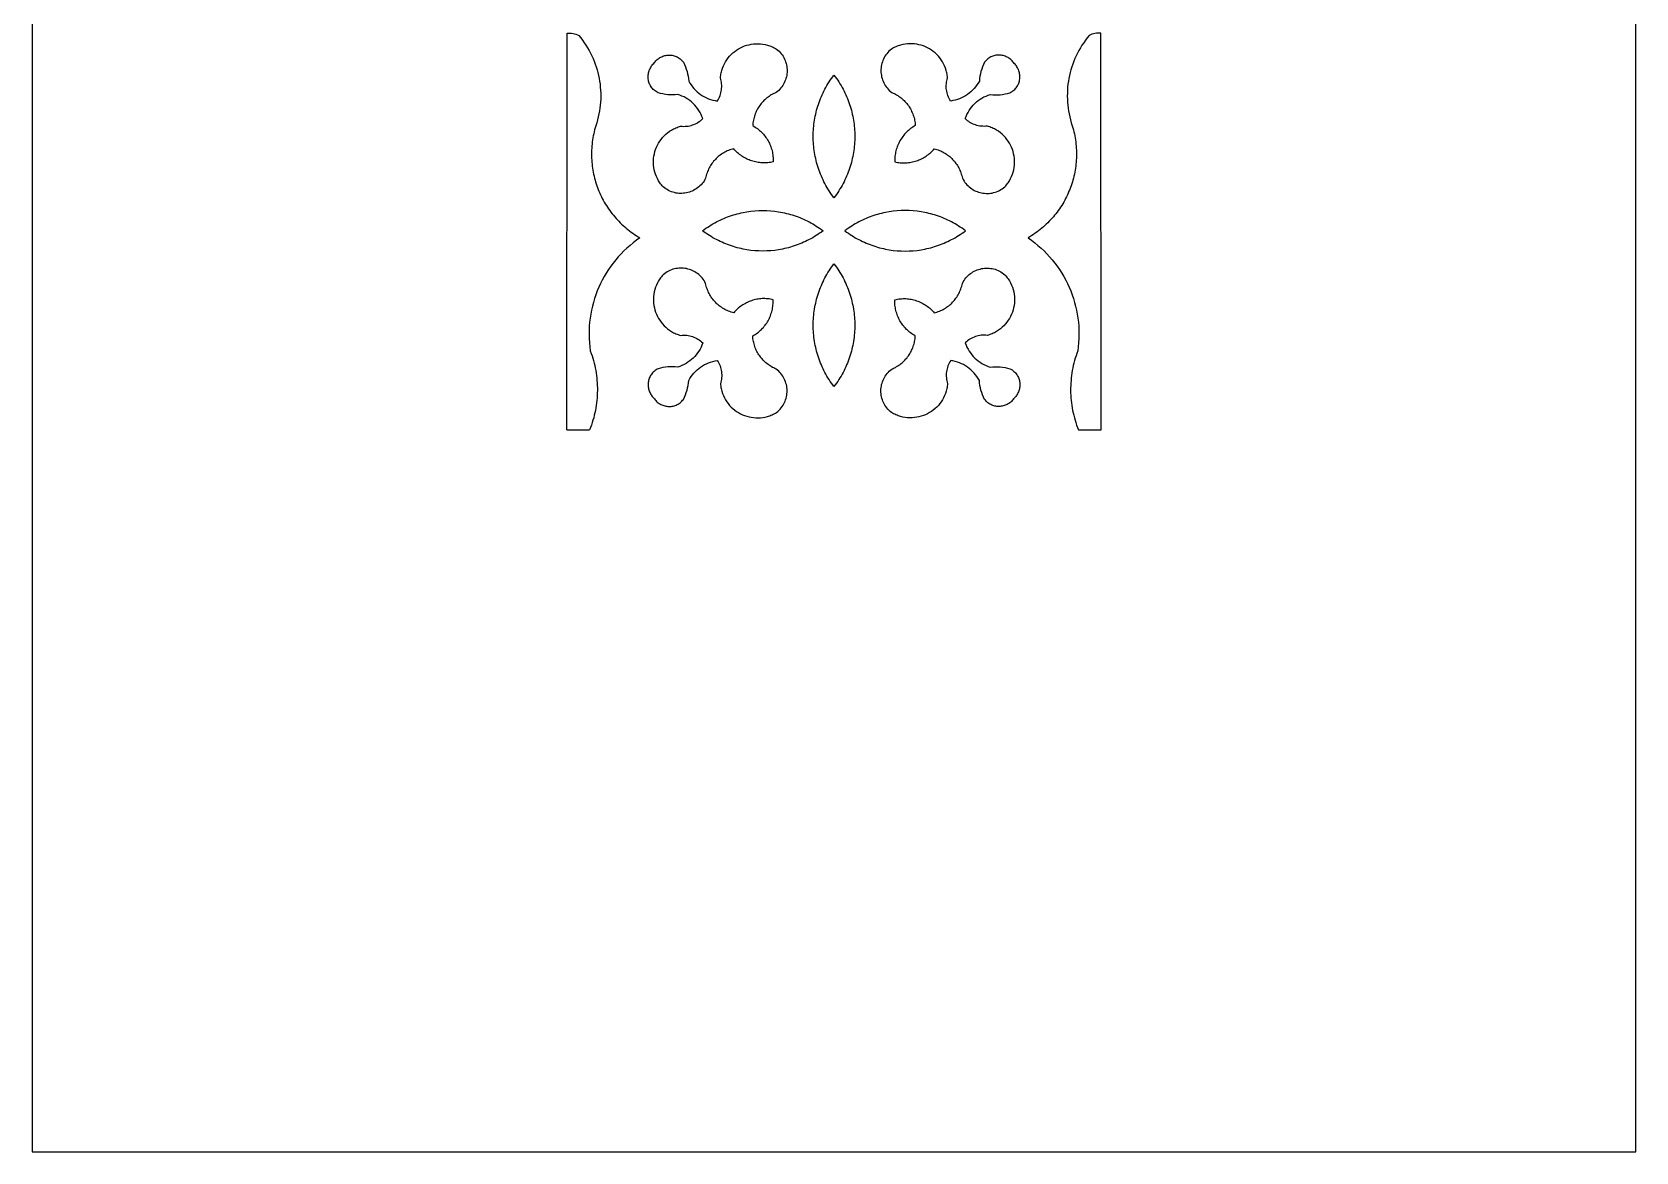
# Model space of a CAD drawing. Extents: x -149 to 151, y -466 to 434.
# Drawn here: x -149.5 to 150.5, y -465.6 to -256.1 of the extents above; entities that cross this region are included whole.
import ezdxf

# ---------------------------------------------------------------- set-up
doc = ezdxf.new("R2010")
doc.units = 0
doc.header["$MEASUREMENT"] = 0
doc.layers.add('LAYER_1', color=18, linetype='CONTINUOUS')

msp = doc.modelspace()

# ---------------------------------------------------------------- linework, layer by layer
at = {"layer": 'LAYER_1'}
for points in [[(-149.47, -465.6), (150.53, -465.6), (150.53, 434.4), (-149.47, 434.4)], [(-10.84, -280.35), (-11.1, -280.4), (-11.36, -280.45), (-11.61, -280.48), (-11.87, -280.51), (-12.13, -280.53), (-12.39, -280.54), (-12.64, -280.54), (-12.9, -280.53), (-13.15, -280.52), (-13.41, -280.49), (-13.66, -280.46), (-13.91, -280.42), (-14.16, -280.36), (-14.4, -280.3), (-14.65, -280.24), (-14.89, -280.16), (-15.13, -280.08), (-15.36, -279.98), (-15.6, -279.88), (-15.82, -279.78), (-16.05, -279.66), (-16.27, -279.54), (-16.49, -279.41), (-16.7, -279.27), (-16.91, -279.12), (-17.12, -278.96), (-17.32, -278.8), (-17.51, -278.63), (-17.7, -278.46), (-17.89, -278.27), (-18.06, -278.08), (-18.23, -277.88), (-18.48, -277.95), (-18.73, -278.03), (-18.97, -278.11), (-19.2, -278.2), (-19.44, -278.3), (-19.66, -278.41), (-19.89, -278.52), (-20.1, -278.65), (-20.32, -278.78), (-20.52, -278.91), (-20.73, -279.06), (-20.92, -279.21), (-21.12, -279.36), (-21.3, -279.53), (-21.48, -279.7), (-21.65, -279.87), (-21.82, -280.06), (-21.98, -280.24), (-22.14, -280.44), (-22.29, -280.64), (-22.43, -280.84), (-22.56, -281.05), (-22.69, -281.26), (-22.81, -281.48), (-22.92, -281.71), (-23.02, -281.94), (-23.12, -282.17), (-23.21, -282.4), (-23.29, -282.64), (-23.36, -282.89), (-23.42, -283.14), (-23.48, -283.39), (-23.62, -283.66), (-23.78, -283.93), (-23.96, -284.18), (-24.14, -284.41), (-24.34, -284.64), (-24.54, -284.85), (-24.76, -285.04), (-24.99, -285.22), (-25.22, -285.39), (-25.47, -285.54), (-25.72, -285.68), (-25.98, -285.8), (-26.24, -285.91), (-26.51, -286.01), (-26.78, -286.09), (-27.06, -286.15), (-27.34, -286.2), (-27.62, -286.23), (-27.9, -286.25), (-28.19, -286.25), (-28.48, -286.24), (-28.76, -286.21), (-29.04, -286.17), (-29.33, -286.1), (-29.61, -286.02), (-29.88, -285.93), (-30.16, -285.82), (-30.42, -285.69), (-30.69, -285.54), (-30.94, -285.38), (-31.19, -285.2), (-31.43, -285), (-31.59, -284.82), (-31.74, -284.64), (-31.89, -284.45), (-32.02, -284.26), (-32.15, -284.07), (-32.27, -283.87), (-32.49, -283.47), (-32.68, -283.07), (-32.85, -282.65), (-32.98, -282.24), (-33.08, -281.81), (-33.16, -281.38), (-33.21, -280.96), (-33.24, -280.53), (-33.23, -280.1), (-33.2, -279.67), (-33.15, -279.25), (-33.07, -278.83), (-32.96, -278.42), (-32.83, -278.01), (-32.67, -277.61), (-32.5, -277.23), (-32.29, -276.85), (-32.07, -276.48), (-31.82, -276.13), (-31.55, -275.8), (-31.25, -275.48), (-30.94, -275.18), (-30.6, -274.89), (-30.24, -274.63), (-29.87, -274.39), (-29.67, -274.28), (-29.47, -274.17), (-29.26, -274.07), (-29.05, -273.97), (-28.83, -273.89), (-28.61, -273.8), (-28.39, -273.73), (-28.16, -273.66), (-27.87, -273.69), (-27.59, -273.7), (-27.3, -273.69), (-27.02, -273.67), (-26.74, -273.64), (-26.46, -273.59), (-26.19, -273.52), (-25.92, -273.44), (-25.66, -273.34), (-25.4, -273.23), (-25.15, -273.1), (-24.91, -272.96), (-24.67, -272.81), (-24.44, -272.64), (-24.22, -272.46), (-24.01, -272.26), (-24.16, -271.86), (-24.34, -271.47), (-24.53, -271.09), (-24.75, -270.73), (-24.98, -270.38), (-25.24, -270.04), (-25.52, -269.73), (-25.81, -269.42), (-26.12, -269.14), (-26.44, -268.88), (-26.79, -268.63), (-27.14, -268.41), (-27.51, -268.2), (-27.9, -268.02), (-28.29, -267.86), (-28.7, -267.72), (-29.16, -267.77), (-29.62, -267.79), (-30.08, -267.79), (-30.54, -267.77), (-31, -267.72), (-31.46, -267.64), (-31.91, -267.55), (-32.36, -267.42), (-32.56, -267.31), (-32.76, -267.19), (-32.94, -267.07), (-33.11, -266.93), (-33.27, -266.78), (-33.41, -266.63), (-33.55, -266.47), (-33.67, -266.31), (-33.78, -266.14), (-33.87, -265.96), (-33.96, -265.78), (-34.03, -265.6), (-34.1, -265.41), (-34.15, -265.22), (-34.18, -265.03), (-34.21, -264.83), (-34.23, -264.64), (-34.23, -264.44), (-34.23, -264.24), (-34.21, -264.05), (-34.18, -263.85), (-34.14, -263.66), (-34.1, -263.47), (-34.04, -263.28), (-33.96, -263.09), (-33.88, -262.91), (-33.79, -262.73), (-33.69, -262.56), (-33.58, -262.39), (-33.46, -262.23), (-33.33, -262.08), (-33.19, -261.93), (-33.07, -261.77), (-32.94, -261.61), (-32.81, -261.46), (-32.67, -261.32), (-32.52, -261.18), (-32.36, -261.06), (-32.2, -260.95), (-32.03, -260.84), (-31.85, -260.75), (-31.68, -260.66), (-31.49, -260.59), (-31.31, -260.52), (-31.12, -260.47), (-30.93, -260.43), (-30.73, -260.39), (-30.54, -260.37), (-30.34, -260.36), (-30.14, -260.36), (-29.95, -260.38), (-29.75, -260.4), (-29.56, -260.44), (-29.36, -260.49), (-29.17, -260.55), (-28.98, -260.62), (-28.8, -260.71), (-28.62, -260.81), (-28.44, -260.92), (-28.27, -261.05), (-28.1, -261.19), (-27.94, -261.35), (-27.79, -261.52), (-27.64, -261.7), (-27.43, -262.11), (-27.25, -262.54), (-27.09, -262.97), (-26.96, -263.41), (-26.84, -263.86), (-26.76, -264.31), (-26.69, -264.77), (-26.65, -265.23), (-26.44, -265.6), (-26.2, -265.96), (-25.95, -266.3), (-25.68, -266.63), (-25.39, -266.94), (-25.08, -267.22), (-24.76, -267.49), (-24.42, -267.74), (-24.07, -267.97), (-23.71, -268.18), (-23.33, -268.37), (-22.94, -268.54), (-22.54, -268.68), (-22.13, -268.8), (-21.72, -268.89), (-21.29, -268.96), (-21.14, -268.72), (-21.01, -268.47), (-20.89, -268.21), (-20.78, -267.95), (-20.69, -267.69), (-20.61, -267.42), (-20.55, -267.14), (-20.51, -266.86), (-20.48, -266.59), (-20.46, -266.3), (-20.47, -266.02), (-20.48, -265.74), (-20.52, -265.46), (-20.57, -265.18), (-20.63, -264.91), (-20.71, -264.63), (-20.69, -264.39), (-20.66, -264.15), (-20.62, -263.92), (-20.58, -263.69), (-20.52, -263.47), (-20.47, -263.24), (-20.33, -262.81), (-20.16, -262.39), (-19.97, -261.99), (-19.76, -261.61), (-19.52, -261.24), (-19.26, -260.89), (-18.99, -260.56), (-18.69, -260.25), (-18.37, -259.96), (-18.04, -259.69), (-17.7, -259.44), (-17.34, -259.21), (-16.96, -259.01), (-16.58, -258.82), (-16.18, -258.66), (-15.78, -258.53), (-15.36, -258.42), (-14.94, -258.33), (-14.52, -258.27), (-14.09, -258.24), (-13.65, -258.24), (-13.22, -258.26), (-12.78, -258.31), (-12.35, -258.39), (-11.91, -258.5), (-11.69, -258.56), (-11.48, -258.64), (-11.26, -258.72), (-11.05, -258.81), (-10.84, -258.91), (-10.63, -259.01), (-10.42, -259.12), (-10.21, -259.25), (-9.97, -259.45), (-9.74, -259.66), (-9.53, -259.88), (-9.34, -260.11), (-9.16, -260.34), (-9, -260.59), (-8.85, -260.84), (-8.72, -261.1), (-8.61, -261.37), (-8.51, -261.64), (-8.43, -261.91), (-8.36, -262.19), (-8.31, -262.47), (-8.27, -262.75), (-8.25, -263.04), (-8.24, -263.32), (-8.25, -263.61), (-8.28, -263.89), (-8.32, -264.17), (-8.38, -264.45), (-8.45, -264.73), (-8.54, -265), (-8.64, -265.27), (-8.76, -265.53), (-8.89, -265.79), (-9.05, -266.04), (-9.21, -266.28), (-9.39, -266.52), (-9.59, -266.74), (-9.8, -266.96), (-10.03, -267.17), (-10.27, -267.36), (-10.51, -267.47), (-10.74, -267.57), (-10.97, -267.69), (-11.19, -267.82), (-11.4, -267.95), (-11.61, -268.09), (-11.81, -268.23), (-12.01, -268.39), (-12.21, -268.54), (-12.39, -268.71), (-12.57, -268.88), (-12.74, -269.06), (-12.91, -269.24), (-13.07, -269.43), (-13.23, -269.62), (-13.37, -269.82), (-13.51, -270.03), (-13.64, -270.24), (-13.77, -270.45), (-13.89, -270.67), (-14, -270.89), (-14.1, -271.12), (-14.2, -271.35), (-14.28, -271.58), (-14.36, -271.82), (-14.43, -272.06), (-14.49, -272.3), (-14.55, -272.55), (-14.59, -272.8), (-14.63, -273.05), (-14.65, -273.31), (-14.67, -273.56), (-14.45, -273.69), (-14.22, -273.83), (-14.01, -273.98), (-13.8, -274.13), (-13.6, -274.29), (-13.4, -274.45), (-13.21, -274.62), (-13.02, -274.8), (-12.85, -274.98), (-12.68, -275.17), (-12.51, -275.37), (-12.35, -275.57), (-12.2, -275.77), (-12.06, -275.98), (-11.93, -276.19), (-11.8, -276.41), (-11.68, -276.63), (-11.56, -276.86), (-11.46, -277.09), (-11.36, -277.32), (-11.27, -277.56), (-11.19, -277.8), (-11.12, -278.05), (-11.05, -278.29), (-11, -278.54), (-10.95, -278.79), (-10.91, -279.05), (-10.88, -279.3), (-10.86, -279.56), (-10.84, -279.82), (-10.84, -280.08)], [(11.91, -280.35), (12.17, -280.4), (12.42, -280.45), (12.68, -280.48), (12.94, -280.51), (13.2, -280.53), (13.45, -280.54), (13.71, -280.54), (13.96, -280.53), (14.22, -280.52), (14.47, -280.49), (14.72, -280.46), (14.97, -280.42), (15.22, -280.36), (15.47, -280.3), (15.71, -280.24), (15.95, -280.16), (16.19, -280.08), (16.43, -279.98), (16.66, -279.88), (16.89, -279.78), (17.12, -279.66), (17.34, -279.54), (17.56, -279.41), (17.77, -279.27), (17.98, -279.12), (18.18, -278.96), (18.38, -278.8), (18.58, -278.63), (18.77, -278.46), (18.95, -278.27), (19.13, -278.08), (19.3, -277.88), (19.55, -277.95), (19.79, -278.03), (20.03, -278.11), (20.27, -278.2), (20.5, -278.3), (20.73, -278.41), (20.95, -278.52), (21.17, -278.65), (21.38, -278.78), (21.59, -278.91), (21.79, -279.06), (21.99, -279.21), (22.18, -279.36), (22.37, -279.53), (22.55, -279.7), (22.72, -279.87), (22.89, -280.06), (23.05, -280.24), (23.2, -280.44), (23.35, -280.64), (23.49, -280.84), (23.63, -281.05), (23.75, -281.26), (23.87, -281.48), (23.99, -281.71), (24.09, -281.94), (24.19, -282.17), (24.27, -282.4), (24.35, -282.64), (24.43, -282.89), (24.49, -283.14), (24.54, -283.39), (24.69, -283.66), (24.85, -283.93), (25.02, -284.18), (25.21, -284.41), (25.4, -284.64), (25.61, -284.85), (25.83, -285.04), (26.05, -285.22), (26.29, -285.39), (26.53, -285.54), (26.78, -285.68), (27.04, -285.8), (27.31, -285.91), (27.57, -286.01), (27.85, -286.09), (28.12, -286.15), (28.4, -286.2), (28.69, -286.23), (28.97, -286.25), (29.26, -286.25), (29.54, -286.24), (29.83, -286.21), (30.11, -286.17), (30.39, -286.1), (30.67, -286.02), (30.95, -285.93), (31.22, -285.82), (31.49, -285.69), (31.75, -285.54), (32.01, -285.38), (32.26, -285.2), (32.5, -285), (32.66, -284.82), (32.81, -284.64), (32.95, -284.45), (33.09, -284.26), (33.22, -284.07), (33.34, -283.87), (33.56, -283.47), (33.75, -283.07), (33.91, -282.65), (34.05, -282.24), (34.15, -281.81), (34.23, -281.38), (34.28, -280.96), (34.3, -280.53), (34.3, -280.1), (34.27, -279.67), (34.21, -279.25), (34.13, -278.83), (34.03, -278.42), (33.9, -278.01), (33.74, -277.61), (33.56, -277.23), (33.36, -276.85), (33.13, -276.48), (32.88, -276.13), (32.61, -275.8), (32.32, -275.48), (32.01, -275.18), (31.67, -274.89), (31.31, -274.63), (30.93, -274.39), (30.74, -274.28), (30.53, -274.17), (30.33, -274.07), (30.12, -273.97), (29.9, -273.89), (29.68, -273.8), (29.45, -273.73), (29.22, -273.66), (28.94, -273.69), (28.65, -273.7), (28.37, -273.69), (28.09, -273.67), (27.81, -273.64), (27.53, -273.59), (27.26, -273.52), (26.99, -273.44), (26.73, -273.34), (26.47, -273.23), (26.22, -273.1), (25.97, -272.96), (25.74, -272.81), (25.51, -272.64), (25.29, -272.46), (25.08, -272.26), (25.23, -271.86), (25.4, -271.47), (25.6, -271.09), (25.81, -270.73), (26.05, -270.38), (26.31, -270.04), (26.58, -269.73), (26.87, -269.42), (27.18, -269.14), (27.51, -268.88), (27.85, -268.63), (28.21, -268.41), (28.58, -268.2), (28.97, -268.02), (29.36, -267.86), (29.77, -267.72), (30.23, -267.77), (30.69, -267.79), (31.15, -267.79), (31.61, -267.77), (32.07, -267.72), (32.52, -267.64), (32.98, -267.55), (33.42, -267.42), (33.63, -267.31), (33.83, -267.19), (34.01, -267.07), (34.18, -266.93), (34.34, -266.78), (34.48, -266.63), (34.61, -266.47), (34.74, -266.31), (34.84, -266.14), (34.94, -265.96), (35.03, -265.78), (35.1, -265.6), (35.16, -265.41), (35.21, -265.22), (35.25, -265.03), (35.28, -264.83), (35.3, -264.64), (35.3, -264.44), (35.29, -264.24), (35.28, -264.05), (35.25, -263.85), (35.21, -263.66), (35.16, -263.47), (35.1, -263.28), (35.03, -263.09), (34.95, -262.91), (34.86, -262.73), (34.76, -262.56), (34.65, -262.39), (34.53, -262.23), (34.4, -262.08), (34.25, -261.93), (34.14, -261.77), (34.01, -261.61), (33.88, -261.46), (33.73, -261.32), (33.58, -261.18), (33.43, -261.06), (33.26, -260.95), (33.1, -260.84), (32.92, -260.75), (32.74, -260.66), (32.56, -260.59), (32.37, -260.52), (32.19, -260.47), (31.99, -260.43), (31.8, -260.39), (31.6, -260.37), (31.41, -260.36), (31.21, -260.36), (31.01, -260.38), (30.82, -260.4), (30.62, -260.44), (30.43, -260.49), (30.24, -260.55), (30.05, -260.62), (29.87, -260.71), (29.68, -260.81), (29.51, -260.92), (29.33, -261.05), (29.17, -261.19), (29.01, -261.35), (28.85, -261.52), (28.7, -261.7), (28.5, -262.11), (28.32, -262.54), (28.16, -262.97), (28.02, -263.41), (27.91, -263.86), (27.82, -264.31), (27.76, -264.77), (27.72, -265.23), (27.5, -265.6), (27.27, -265.96), (27.02, -266.3), (26.75, -266.63), (26.46, -266.94), (26.15, -267.22), (25.83, -267.49), (25.49, -267.74), (25.14, -267.97), (24.77, -268.18), (24.4, -268.37), (24.01, -268.54), (23.61, -268.68), (23.2, -268.8), (22.78, -268.89), (22.36, -268.96), (22.21, -268.72), (22.07, -268.47), (21.95, -268.21), (21.85, -267.95), (21.75, -267.69), (21.68, -267.42), (21.62, -267.14), (21.57, -266.86), (21.54, -266.59), (21.53, -266.3), (21.53, -266.02), (21.55, -265.74), (21.58, -265.46), (21.63, -265.18), (21.7, -264.91), (21.78, -264.63), (21.76, -264.39), (21.73, -264.15), (21.69, -263.92), (21.64, -263.69), (21.59, -263.47), (21.53, -263.24), (21.39, -262.81), (21.23, -262.39), (21.04, -261.99), (20.82, -261.61), (20.59, -261.24), (20.33, -260.89), (20.05, -260.56), (19.76, -260.25), (19.44, -259.96), (19.11, -259.69), (18.76, -259.44), (18.4, -259.21), (18.03, -259.01), (17.65, -258.82), (17.25, -258.66), (16.84, -258.53), (16.43, -258.42), (16.01, -258.33), (15.59, -258.27), (15.15, -258.24), (14.72, -258.24), (14.29, -258.26), (13.85, -258.31), (13.41, -258.39), (12.98, -258.5), (12.76, -258.56), (12.54, -258.64), (12.33, -258.72), (12.12, -258.81), (11.9, -258.91), (11.69, -259.01), (11.48, -259.12), (11.27, -259.25), (11.03, -259.45), (10.81, -259.66), (10.6, -259.88), (10.41, -260.11), (10.23, -260.34), (10.07, -260.59), (9.92, -260.84), (9.79, -261.1), (9.68, -261.37), (9.58, -261.64), (9.49, -261.91), (9.43, -262.19), (9.37, -262.47), (9.34, -262.75), (9.31, -263.04), (9.31, -263.32), (9.32, -263.61), (9.35, -263.89), (9.39, -264.17), (9.44, -264.45), (9.52, -264.73), (9.6, -265), (9.71, -265.27), (9.83, -265.53), (9.96, -265.79), (10.11, -266.04), (10.28, -266.28), (10.46, -266.52), (10.66, -266.74), (10.87, -266.96), (11.1, -267.17), (11.34, -267.36), (11.58, -267.47), (11.81, -267.57), (12.03, -267.69), (12.25, -267.82), (12.47, -267.95), (12.68, -268.09), (12.88, -268.23), (13.08, -268.39), (13.27, -268.54), (13.46, -268.71), (13.64, -268.88), (13.81, -269.06), (13.98, -269.24), (14.14, -269.43), (14.29, -269.62), (14.44, -269.82), (14.58, -270.03), (14.71, -270.24), (14.84, -270.45), (14.95, -270.67), (15.06, -270.89), (15.17, -271.12), (15.26, -271.35), (15.35, -271.58), (15.43, -271.82), (15.5, -272.06), (15.56, -272.3), (15.61, -272.55), (15.66, -272.8), (15.69, -273.05), (15.72, -273.31), (15.74, -273.56), (15.51, -273.69), (15.29, -273.83), (15.08, -273.98), (14.87, -274.13), (14.66, -274.29), (14.47, -274.45), (14.27, -274.62), (14.09, -274.8), (13.91, -274.98), (13.74, -275.17), (13.58, -275.37), (13.42, -275.57), (13.27, -275.77), (13.13, -275.98), (12.99, -276.19), (12.86, -276.41), (12.74, -276.63), (12.63, -276.86), (12.53, -277.09), (12.43, -277.32), (12.34, -277.56), (12.26, -277.8), (12.18, -278.05), (12.12, -278.29), (12.06, -278.54), (12.01, -278.79), (11.97, -279.05), (11.94, -279.3), (11.92, -279.56), (11.91, -279.82), (11.91, -280.08)], [(0.53, -287.06), (0.29, -286.74), (0.06, -286.42), (-0.16, -286.09), (-0.38, -285.76), (-0.59, -285.42), (-0.79, -285.09), (-0.98, -284.75), (-1.17, -284.4), (-1.34, -284.06), (-1.51, -283.71), (-1.68, -283.36), (-1.83, -283), (-1.98, -282.64), (-2.12, -282.29), (-2.25, -281.93), (-2.38, -281.56), (-2.5, -281.2), (-2.61, -280.83), (-2.71, -280.46), (-2.8, -280.09), (-2.89, -279.72), (-2.97, -279.35), (-3.04, -278.97), (-3.11, -278.6), (-3.16, -278.22), (-3.21, -277.85), (-3.26, -277.47), (-3.29, -277.09), (-3.32, -276.71), (-3.34, -276.33), (-3.35, -275.95), (-3.35, -275.57), (-3.35, -275.19), (-3.34, -274.81), (-3.32, -274.43), (-3.29, -274.06), (-3.26, -273.68), (-3.21, -273.3), (-3.16, -272.92), (-3.11, -272.55), (-3.04, -272.17), (-2.97, -271.8), (-2.89, -271.43), (-2.8, -271.05), (-2.71, -270.68), (-2.61, -270.32), (-2.5, -269.95), (-2.38, -269.58), (-2.25, -269.22), (-2.12, -268.86), (-1.98, -268.5), (-1.83, -268.14), (-1.68, -267.79), (-1.51, -267.44), (-1.34, -267.09), (-1.17, -266.74), (-0.98, -266.4), (-0.79, -266.06), (-0.59, -265.72), (-0.38, -265.39), (-0.16, -265.06), (0.06, -264.73), (0.29, -264.41), (0.53, -264.09), (0.77, -264.41), (1, -264.73), (1.23, -265.06), (1.44, -265.39), (1.65, -265.72), (1.85, -266.06), (2.05, -266.4), (2.23, -266.74), (2.41, -267.09), (2.58, -267.44), (2.74, -267.79), (2.9, -268.14), (3.05, -268.5), (3.19, -268.86), (3.32, -269.22), (3.45, -269.58), (3.56, -269.95), (3.67, -270.32), (3.78, -270.68), (3.87, -271.05), (3.96, -271.43), (4.04, -271.8), (4.11, -272.17), (4.17, -272.55), (4.23, -272.92), (4.28, -273.3), (4.32, -273.68), (4.36, -274.06), (4.38, -274.43), (4.4, -274.81), (4.41, -275.19), (4.42, -275.57), (4.41, -275.95), (4.4, -276.33), (4.38, -276.71), (4.36, -277.09), (4.32, -277.47), (4.28, -277.85), (4.23, -278.22), (4.17, -278.6), (4.11, -278.97), (4.04, -279.35), (3.96, -279.72), (3.87, -280.09), (3.78, -280.46), (3.67, -280.83), (3.56, -281.2), (3.45, -281.56), (3.32, -281.93), (3.19, -282.29), (3.05, -282.64), (2.9, -283), (2.74, -283.36), (2.58, -283.71), (2.41, -284.06), (2.23, -284.4), (2.05, -284.75), (1.85, -285.09), (1.65, -285.42), (1.44, -285.76), (1.23, -286.09), (1, -286.42), (0.77, -286.74)], [(-1.52, -293.24), (-1.83, -293.47), (-2.15, -293.7), (-2.47, -293.92), (-2.8, -294.13), (-3.12, -294.33), (-3.45, -294.53), (-3.79, -294.72), (-4.12, -294.9), (-4.46, -295.07), (-4.81, -295.24), (-5.15, -295.4), (-5.5, -295.55), (-5.85, -295.69), (-6.2, -295.83), (-6.55, -295.96), (-6.91, -296.08), (-7.27, -296.2), (-7.63, -296.31), (-7.99, -296.41), (-8.35, -296.5), (-8.72, -296.58), (-9.08, -296.66), (-9.82, -296.8), (-10.55, -296.9), (-11.29, -296.97), (-12.04, -297.02), (-12.78, -297.03), (-13.52, -297.02), (-14.27, -296.97), (-15.01, -296.9), (-15.75, -296.8), (-16.48, -296.66), (-16.84, -296.58), (-17.21, -296.5), (-17.57, -296.41), (-17.93, -296.31), (-18.29, -296.2), (-18.65, -296.08), (-19.01, -295.96), (-19.36, -295.83), (-19.71, -295.7), (-20.06, -295.55), (-20.41, -295.4), (-20.75, -295.24), (-21.1, -295.07), (-21.44, -294.9), (-21.77, -294.72), (-22.11, -294.53), (-22.44, -294.33), (-22.77, -294.13), (-23.09, -293.92), (-23.41, -293.7), (-23.73, -293.47), (-24.04, -293.24), (-23.73, -293), (-23.41, -292.78), (-23.09, -292.56), (-22.77, -292.35), (-22.44, -292.15), (-22.11, -291.95), (-21.77, -291.76), (-21.44, -291.58), (-21.1, -291.4), (-20.75, -291.24), (-20.41, -291.08), (-20.06, -290.93), (-19.71, -290.78), (-19.36, -290.64), (-19.01, -290.51), (-18.65, -290.39), (-18.29, -290.28), (-17.93, -290.17), (-17.57, -290.07), (-17.21, -289.98), (-16.84, -289.89), (-16.48, -289.81), (-15.75, -289.68), (-15.01, -289.58), (-14.27, -289.5), (-13.52, -289.46), (-12.78, -289.44), (-12.04, -289.46), (-11.29, -289.5), (-10.55, -289.58), (-9.82, -289.68), (-9.08, -289.81), (-8.72, -289.89), (-8.35, -289.98), (-7.99, -290.07), (-7.63, -290.17), (-7.27, -290.28), (-6.91, -290.39), (-6.55, -290.52), (-6.2, -290.64), (-5.85, -290.78), (-5.5, -290.93), (-5.15, -291.08), (-4.81, -291.24), (-4.46, -291.4), (-4.12, -291.58), (-3.79, -291.76), (-3.45, -291.95), (-3.12, -292.15), (-2.8, -292.35), (-2.47, -292.56), (-2.15, -292.78), (-1.83, -293.01)], [(2.59, -293.24), (2.9, -293.47), (3.22, -293.7), (3.54, -293.92), (3.86, -294.13), (4.19, -294.33), (4.52, -294.53), (4.85, -294.72), (5.19, -294.9), (5.53, -295.07), (5.87, -295.24), (6.22, -295.4), (6.57, -295.55), (6.92, -295.69), (7.27, -295.83), (7.62, -295.96), (7.98, -296.08), (8.34, -296.2), (8.69, -296.31), (9.06, -296.41), (9.42, -296.5), (9.78, -296.58), (10.15, -296.66), (10.88, -296.8), (11.62, -296.9), (12.36, -296.97), (13.1, -297.02), (13.85, -297.03), (14.59, -297.02), (15.33, -296.97), (16.07, -296.9), (16.81, -296.8), (17.55, -296.66), (17.91, -296.58), (18.28, -296.5), (18.64, -296.41), (19, -296.31), (19.36, -296.2), (19.72, -296.08), (20.07, -295.96), (20.43, -295.83), (20.78, -295.7), (21.13, -295.55), (21.48, -295.4), (21.82, -295.24), (22.16, -295.07), (22.5, -294.9), (22.84, -294.72), (23.17, -294.53), (23.5, -294.33), (23.83, -294.13), (24.16, -293.92), (24.48, -293.7), (24.8, -293.47), (25.11, -293.24), (24.8, -293), (24.48, -292.78), (24.16, -292.56), (23.83, -292.35), (23.5, -292.15), (23.17, -291.95), (22.84, -291.76), (22.5, -291.58), (22.16, -291.4), (21.82, -291.24), (21.48, -291.08), (21.13, -290.93), (20.78, -290.78), (20.43, -290.64), (20.07, -290.51), (19.72, -290.39), (19.36, -290.28), (19, -290.17), (18.64, -290.07), (18.28, -289.98), (17.91, -289.89), (17.55, -289.81), (16.81, -289.68), (16.07, -289.58), (15.33, -289.5), (14.59, -289.46), (13.85, -289.44), (13.1, -289.46), (12.36, -289.5), (11.62, -289.58), (10.88, -289.68), (10.15, -289.81), (9.78, -289.89), (9.42, -289.98), (9.06, -290.07), (8.69, -290.17), (8.34, -290.28), (7.98, -290.39), (7.62, -290.52), (7.27, -290.64), (6.92, -290.78), (6.57, -290.93), (6.22, -291.08), (5.87, -291.24), (5.53, -291.4), (5.19, -291.58), (4.85, -291.76), (4.52, -291.95), (4.19, -292.15), (3.86, -292.35), (3.54, -292.56), (3.22, -292.78), (2.9, -293.01)], [(0.53, -322.39), (0.29, -322.07), (0.06, -321.75), (-0.16, -321.42), (-0.38, -321.09), (-0.59, -320.76), (-0.79, -320.42), (-0.98, -320.08), (-1.17, -319.73), (-1.34, -319.39), (-1.51, -319.04), (-1.68, -318.69), (-1.83, -318.33), (-1.98, -317.98), (-2.12, -317.62), (-2.25, -317.26), (-2.38, -316.89), (-2.5, -316.53), (-2.61, -316.16), (-2.71, -315.79), (-2.8, -315.42), (-2.89, -315.05), (-2.97, -314.68), (-3.04, -314.3), (-3.11, -313.93), (-3.16, -313.55), (-3.21, -313.18), (-3.26, -312.8), (-3.29, -312.42), (-3.32, -312.04), (-3.34, -311.66), (-3.35, -311.28), (-3.35, -310.9), (-3.35, -310.52), (-3.34, -310.15), (-3.32, -309.77), (-3.29, -309.39), (-3.26, -309.01), (-3.21, -308.63), (-3.16, -308.26), (-3.11, -307.88), (-3.04, -307.5), (-2.97, -307.13), (-2.89, -306.76), (-2.8, -306.39), (-2.71, -306.02), (-2.61, -305.65), (-2.5, -305.28), (-2.38, -304.92), (-2.25, -304.55), (-2.12, -304.19), (-1.98, -303.83), (-1.83, -303.48), (-1.68, -303.12), (-1.51, -302.77), (-1.34, -302.42), (-1.17, -302.07), (-0.98, -301.73), (-0.79, -301.39), (-0.59, -301.05), (-0.38, -300.72), (-0.16, -300.39), (0.06, -300.06), (0.29, -299.74), (0.53, -299.42), (0.77, -299.74), (1, -300.06), (1.23, -300.39), (1.44, -300.72), (1.65, -301.05), (1.85, -301.39), (2.05, -301.73), (2.23, -302.07), (2.41, -302.42), (2.58, -302.77), (2.74, -303.12), (2.9, -303.48), (3.05, -303.83), (3.19, -304.19), (3.32, -304.55), (3.45, -304.92), (3.56, -305.28), (3.67, -305.65), (3.78, -306.02), (3.87, -306.39), (3.96, -306.76), (4.04, -307.13), (4.11, -307.5), (4.17, -307.88), (4.23, -308.26), (4.28, -308.63), (4.32, -309.01), (4.36, -309.39), (4.38, -309.77), (4.4, -310.15), (4.41, -310.52), (4.42, -310.9), (4.41, -311.28), (4.4, -311.66), (4.38, -312.04), (4.36, -312.42), (4.32, -312.8), (4.28, -313.18), (4.23, -313.55), (4.17, -313.93), (4.11, -314.3), (4.04, -314.68), (3.96, -315.05), (3.87, -315.42), (3.78, -315.79), (3.67, -316.16), (3.56, -316.53), (3.45, -316.89), (3.32, -317.26), (3.19, -317.62), (3.05, -317.98), (2.9, -318.33), (2.74, -318.69), (2.58, -319.04), (2.41, -319.39), (2.23, -319.73), (2.05, -320.08), (1.85, -320.42), (1.65, -320.76), (1.44, -321.09), (1.23, -321.42), (1, -321.75), (0.77, -322.07)], [(-10.84, -306.13), (-11.1, -306.08), (-11.36, -306.03), (-11.61, -305.99), (-11.87, -305.97), (-12.13, -305.95), (-12.39, -305.94), (-12.64, -305.94), (-12.9, -305.94), (-13.15, -305.96), (-13.41, -305.99), (-13.66, -306.02), (-13.91, -306.06), (-14.16, -306.11), (-14.4, -306.17), (-14.65, -306.24), (-14.89, -306.32), (-15.13, -306.4), (-15.36, -306.49), (-15.6, -306.59), (-15.82, -306.7), (-16.05, -306.82), (-16.27, -306.94), (-16.49, -307.07), (-16.7, -307.21), (-16.91, -307.36), (-17.12, -307.51), (-17.32, -307.67), (-17.51, -307.84), (-17.7, -308.02), (-17.89, -308.2), (-18.06, -308.39), (-18.23, -308.59), (-18.48, -308.53), (-18.73, -308.45), (-18.97, -308.37), (-19.2, -308.28), (-19.44, -308.18), (-19.66, -308.07), (-19.89, -307.95), (-20.1, -307.83), (-20.32, -307.7), (-20.52, -307.56), (-20.73, -307.42), (-20.92, -307.27), (-21.12, -307.11), (-21.3, -306.95), (-21.48, -306.78), (-21.65, -306.6), (-21.82, -306.42), (-21.98, -306.23), (-22.14, -306.04), (-22.29, -305.84), (-22.43, -305.64), (-22.56, -305.43), (-22.69, -305.21), (-22.81, -304.99), (-22.92, -304.77), (-23.02, -304.54), (-23.12, -304.31), (-23.21, -304.07), (-23.29, -303.83), (-23.36, -303.59), (-23.42, -303.34), (-23.48, -303.09), (-23.62, -302.81), (-23.78, -302.55), (-23.96, -302.3), (-24.14, -302.06), (-24.34, -301.84), (-24.54, -301.63), (-24.76, -301.44), (-24.99, -301.25), (-25.22, -301.09), (-25.47, -300.93), (-25.72, -300.8), (-25.98, -300.67), (-26.24, -300.56), (-26.51, -300.47), (-26.78, -300.39), (-27.06, -300.32), (-27.34, -300.28), (-27.62, -300.24), (-27.9, -300.22), (-28.19, -300.22), (-28.48, -300.24), (-28.76, -300.27), (-29.04, -300.31), (-29.33, -300.37), (-29.61, -300.45), (-29.88, -300.55), (-30.16, -300.66), (-30.42, -300.79), (-30.69, -300.93), (-30.94, -301.1), (-31.19, -301.28), (-31.43, -301.48), (-31.59, -301.66), (-31.74, -301.84), (-31.89, -302.03), (-32.02, -302.22), (-32.15, -302.41), (-32.27, -302.61), (-32.49, -303), (-32.68, -303.41), (-32.85, -303.82), (-32.98, -304.24), (-33.08, -304.67), (-33.16, -305.09), (-33.21, -305.52), (-33.24, -305.95), (-33.23, -306.38), (-33.2, -306.81), (-33.15, -307.23), (-33.07, -307.65), (-32.96, -308.06), (-32.83, -308.47), (-32.67, -308.86), (-32.5, -309.25), (-32.29, -309.63), (-32.07, -309.99), (-31.82, -310.34), (-31.55, -310.68), (-31.25, -311), (-30.94, -311.3), (-30.6, -311.58), (-30.24, -311.85), (-29.87, -312.09), (-29.67, -312.2), (-29.47, -312.31), (-29.26, -312.41), (-29.05, -312.5), (-28.83, -312.59), (-28.61, -312.67), (-28.39, -312.75), (-28.16, -312.82), (-27.87, -312.79), (-27.59, -312.78), (-27.3, -312.78), (-27.02, -312.8), (-26.74, -312.84), (-26.46, -312.89), (-26.19, -312.96), (-25.92, -313.04), (-25.66, -313.14), (-25.4, -313.25), (-25.15, -313.38), (-24.91, -313.52), (-24.67, -313.67), (-24.44, -313.84), (-24.22, -314.02), (-24.01, -314.21), (-24.16, -314.62), (-24.34, -315.01), (-24.53, -315.39), (-24.75, -315.75), (-24.98, -316.1), (-25.24, -316.43), (-25.52, -316.75), (-25.81, -317.05), (-26.12, -317.34), (-26.44, -317.6), (-26.79, -317.85), (-27.14, -318.07), (-27.51, -318.28), (-27.9, -318.46), (-28.29, -318.62), (-28.7, -318.76), (-29.16, -318.71), (-29.62, -318.69), (-30.08, -318.69), (-30.54, -318.71), (-31, -318.76), (-31.46, -318.83), (-31.91, -318.93), (-32.36, -319.05), (-32.56, -319.16), (-32.76, -319.28), (-32.94, -319.41), (-33.11, -319.55), (-33.27, -319.69), (-33.41, -319.84), (-33.55, -320), (-33.67, -320.17), (-33.78, -320.34), (-33.87, -320.52), (-33.96, -320.7), (-34.03, -320.88), (-34.1, -321.07), (-34.15, -321.26), (-34.18, -321.45), (-34.21, -321.65), (-34.23, -321.84), (-34.23, -322.04), (-34.23, -322.23), (-34.21, -322.43), (-34.18, -322.63), (-34.14, -322.82), (-34.1, -323.01), (-34.04, -323.2), (-33.96, -323.38), (-33.88, -323.57), (-33.79, -323.74), (-33.69, -323.92), (-33.58, -324.08), (-33.46, -324.24), (-33.33, -324.4), (-33.19, -324.54), (-33.07, -324.71), (-32.94, -324.87), (-32.81, -325.02), (-32.67, -325.16), (-32.52, -325.29), (-32.36, -325.42), (-32.2, -325.53), (-32.03, -325.63), (-31.85, -325.73), (-31.68, -325.81), (-31.49, -325.89), (-31.31, -325.95), (-31.12, -326.01), (-30.93, -326.05), (-30.73, -326.08), (-30.54, -326.1), (-30.34, -326.11), (-30.14, -326.11), (-29.95, -326.1), (-29.75, -326.08), (-29.56, -326.04), (-29.36, -325.99), (-29.17, -325.93), (-28.98, -325.85), (-28.8, -325.77), (-28.62, -325.67), (-28.44, -325.55), (-28.27, -325.43), (-28.1, -325.28), (-27.94, -325.13), (-27.79, -324.96), (-27.64, -324.78), (-27.43, -324.36), (-27.25, -323.94), (-27.09, -323.51), (-26.96, -323.07), (-26.84, -322.62), (-26.76, -322.17), (-26.69, -321.71), (-26.65, -321.25), (-26.44, -320.87), (-26.2, -320.52), (-25.95, -320.17), (-25.68, -319.85), (-25.39, -319.54), (-25.08, -319.25), (-24.76, -318.98), (-24.42, -318.73), (-24.07, -318.5), (-23.71, -318.29), (-23.33, -318.11), (-22.94, -317.94), (-22.54, -317.8), (-22.13, -317.68), (-21.72, -317.58), (-21.29, -317.51), (-21.14, -317.76), (-21.01, -318.01), (-20.89, -318.26), (-20.78, -318.52), (-20.69, -318.79), (-20.61, -319.06), (-20.55, -319.34), (-20.51, -319.61), (-20.48, -319.89), (-20.46, -320.17), (-20.47, -320.45), (-20.48, -320.73), (-20.52, -321.02), (-20.57, -321.29), (-20.63, -321.57), (-20.71, -321.85), (-20.69, -322.09), (-20.66, -322.32), (-20.62, -322.56), (-20.58, -322.78), (-20.52, -323.01), (-20.47, -323.23), (-20.33, -323.66), (-20.16, -324.08), (-19.97, -324.48), (-19.76, -324.87), (-19.52, -325.23), (-19.26, -325.58), (-18.99, -325.91), (-18.69, -326.23), (-18.37, -326.52), (-18.04, -326.79), (-17.7, -327.04), (-17.34, -327.27), (-16.96, -327.47), (-16.58, -327.65), (-16.18, -327.81), (-15.78, -327.95), (-15.36, -328.06), (-14.94, -328.14), (-14.52, -328.2), (-14.09, -328.24), (-13.65, -328.24), (-13.22, -328.22), (-12.78, -328.17), (-12.35, -328.09), (-11.91, -327.98), (-11.69, -327.91), (-11.48, -327.84), (-11.26, -327.76), (-11.05, -327.67), (-10.84, -327.57), (-10.63, -327.47), (-10.42, -327.35), (-10.21, -327.23), (-9.97, -327.03), (-9.74, -326.82), (-9.53, -326.6), (-9.34, -326.37), (-9.16, -326.13), (-9, -325.89), (-8.85, -325.63), (-8.72, -325.37), (-8.61, -325.11), (-8.51, -324.84), (-8.43, -324.56), (-8.36, -324.29), (-8.31, -324.01), (-8.27, -323.72), (-8.25, -323.44), (-8.24, -323.16), (-8.25, -322.87), (-8.28, -322.59), (-8.32, -322.31), (-8.38, -322.03), (-8.45, -321.75), (-8.54, -321.48), (-8.64, -321.21), (-8.76, -320.95), (-8.89, -320.69), (-9.05, -320.44), (-9.21, -320.19), (-9.39, -319.96), (-9.59, -319.73), (-9.8, -319.52), (-10.03, -319.31), (-10.27, -319.11), (-10.51, -319.01), (-10.74, -318.9), (-10.97, -318.79), (-11.19, -318.66), (-11.4, -318.53), (-11.61, -318.39), (-11.81, -318.24), (-12.01, -318.09), (-12.21, -317.93), (-12.39, -317.77), (-12.57, -317.6), (-12.74, -317.42), (-12.91, -317.23), (-13.07, -317.05), (-13.23, -316.85), (-13.37, -316.65), (-13.51, -316.45), (-13.64, -316.24), (-13.77, -316.03), (-13.89, -315.81), (-14, -315.59), (-14.1, -315.36), (-14.2, -315.13), (-14.28, -314.89), (-14.36, -314.66), (-14.43, -314.42), (-14.49, -314.17), (-14.55, -313.93), (-14.59, -313.68), (-14.63, -313.43), (-14.65, -313.17), (-14.67, -312.92), (-14.45, -312.78), (-14.22, -312.65), (-14.01, -312.5), (-13.8, -312.35), (-13.6, -312.19), (-13.4, -312.03), (-13.21, -311.85), (-13.02, -311.68), (-12.85, -311.49), (-12.68, -311.31), (-12.51, -311.11), (-12.35, -310.91), (-12.2, -310.71), (-12.06, -310.5), (-11.93, -310.28), (-11.8, -310.07), (-11.68, -309.84), (-11.56, -309.62), (-11.46, -309.39), (-11.36, -309.15), (-11.27, -308.91), (-11.19, -308.67), (-11.12, -308.43), (-11.05, -308.18), (-11, -307.93), (-10.95, -307.68), (-10.91, -307.43), (-10.88, -307.17), (-10.86, -306.91), (-10.84, -306.65), (-10.84, -306.39)], [(11.91, -306.13), (12.17, -306.08), (12.42, -306.03), (12.68, -305.99), (12.94, -305.97), (13.2, -305.95), (13.45, -305.94), (13.71, -305.94), (13.96, -305.94), (14.22, -305.96), (14.47, -305.99), (14.72, -306.02), (14.97, -306.06), (15.22, -306.11), (15.47, -306.17), (15.71, -306.24), (15.95, -306.32), (16.19, -306.4), (16.43, -306.49), (16.66, -306.59), (16.89, -306.7), (17.12, -306.82), (17.34, -306.94), (17.56, -307.07), (17.77, -307.21), (17.98, -307.36), (18.18, -307.51), (18.38, -307.67), (18.58, -307.84), (18.77, -308.02), (18.95, -308.2), (19.13, -308.39), (19.3, -308.59), (19.55, -308.53), (19.79, -308.45), (20.03, -308.37), (20.27, -308.28), (20.5, -308.18), (20.73, -308.07), (20.95, -307.95), (21.17, -307.83), (21.38, -307.7), (21.59, -307.56), (21.79, -307.42), (21.99, -307.27), (22.18, -307.11), (22.37, -306.95), (22.55, -306.78), (22.72, -306.6), (22.89, -306.42), (23.05, -306.23), (23.2, -306.04), (23.35, -305.84), (23.49, -305.64), (23.63, -305.43), (23.75, -305.21), (23.87, -304.99), (23.99, -304.77), (24.09, -304.54), (24.19, -304.31), (24.27, -304.07), (24.35, -303.83), (24.43, -303.59), (24.49, -303.34), (24.54, -303.09), (24.69, -302.81), (24.85, -302.55), (25.02, -302.3), (25.21, -302.06), (25.4, -301.84), (25.61, -301.63), (25.83, -301.44), (26.05, -301.25), (26.29, -301.09), (26.53, -300.93), (26.78, -300.8), (27.04, -300.67), (27.31, -300.56), (27.57, -300.47), (27.85, -300.39), (28.12, -300.32), (28.4, -300.28), (28.69, -300.24), (28.97, -300.22), (29.26, -300.22), (29.54, -300.24), (29.83, -300.27), (30.11, -300.31), (30.39, -300.37), (30.67, -300.45), (30.95, -300.55), (31.22, -300.66), (31.49, -300.79), (31.75, -300.93), (32.01, -301.1), (32.26, -301.28), (32.5, -301.48), (32.66, -301.66), (32.81, -301.84), (32.95, -302.03), (33.09, -302.22), (33.22, -302.41), (33.34, -302.61), (33.56, -303), (33.75, -303.41), (33.91, -303.82), (34.05, -304.24), (34.15, -304.67), (34.23, -305.09), (34.28, -305.52), (34.3, -305.95), (34.3, -306.38), (34.27, -306.81), (34.21, -307.23), (34.13, -307.65), (34.03, -308.06), (33.9, -308.47), (33.74, -308.86), (33.56, -309.25), (33.36, -309.63), (33.13, -309.99), (32.88, -310.34), (32.61, -310.68), (32.32, -311), (32.01, -311.3), (31.67, -311.58), (31.31, -311.85), (30.93, -312.09), (30.74, -312.2), (30.53, -312.31), (30.33, -312.41), (30.12, -312.5), (29.9, -312.59), (29.68, -312.67), (29.45, -312.75), (29.22, -312.82), (28.94, -312.79), (28.65, -312.78), (28.37, -312.78), (28.09, -312.8), (27.81, -312.84), (27.53, -312.89), (27.26, -312.96), (26.99, -313.04), (26.73, -313.14), (26.47, -313.25), (26.22, -313.38), (25.97, -313.52), (25.74, -313.67), (25.51, -313.84), (25.29, -314.02), (25.08, -314.21), (25.23, -314.62), (25.4, -315.01), (25.6, -315.39), (25.81, -315.75), (26.05, -316.1), (26.31, -316.43), (26.58, -316.75), (26.87, -317.05), (27.18, -317.34), (27.51, -317.6), (27.85, -317.85), (28.21, -318.07), (28.58, -318.28), (28.97, -318.46), (29.36, -318.62), (29.77, -318.76), (30.23, -318.71), (30.69, -318.69), (31.15, -318.69), (31.61, -318.71), (32.07, -318.76), (32.52, -318.83), (32.98, -318.93), (33.42, -319.05), (33.63, -319.16), (33.83, -319.28), (34.01, -319.41), (34.18, -319.55), (34.34, -319.69), (34.48, -319.84), (34.61, -320), (34.74, -320.17), (34.84, -320.34), (34.94, -320.52), (35.03, -320.7), (35.1, -320.88), (35.16, -321.07), (35.21, -321.26), (35.25, -321.45), (35.28, -321.65), (35.3, -321.84), (35.3, -322.04), (35.29, -322.23), (35.28, -322.43), (35.25, -322.63), (35.21, -322.82), (35.16, -323.01), (35.1, -323.2), (35.03, -323.38), (34.95, -323.57), (34.86, -323.74), (34.76, -323.92), (34.65, -324.08), (34.53, -324.24), (34.4, -324.4), (34.25, -324.54), (34.14, -324.71), (34.01, -324.87), (33.88, -325.02), (33.73, -325.16), (33.58, -325.29), (33.43, -325.42), (33.26, -325.53), (33.1, -325.63), (32.92, -325.73), (32.74, -325.81), (32.56, -325.89), (32.37, -325.95), (32.19, -326.01), (31.99, -326.05), (31.8, -326.08), (31.6, -326.1), (31.41, -326.11), (31.21, -326.11), (31.01, -326.1), (30.82, -326.08), (30.62, -326.04), (30.43, -325.99), (30.24, -325.93), (30.05, -325.85), (29.87, -325.77), (29.68, -325.67), (29.51, -325.55), (29.33, -325.43), (29.17, -325.28), (29.01, -325.13), (28.85, -324.96), (28.7, -324.78), (28.5, -324.36), (28.32, -323.94), (28.16, -323.51), (28.02, -323.07), (27.91, -322.62), (27.82, -322.17), (27.76, -321.71), (27.72, -321.25), (27.5, -320.87), (27.27, -320.52), (27.02, -320.17), (26.75, -319.85), (26.46, -319.54), (26.15, -319.25), (25.83, -318.98), (25.49, -318.73), (25.14, -318.5), (24.77, -318.29), (24.4, -318.11), (24.01, -317.94), (23.61, -317.8), (23.2, -317.68), (22.78, -317.58), (22.36, -317.51), (22.21, -317.76), (22.07, -318.01), (21.95, -318.26), (21.85, -318.52), (21.75, -318.79), (21.68, -319.06), (21.62, -319.34), (21.57, -319.61), (21.54, -319.89), (21.53, -320.17), (21.53, -320.45), (21.55, -320.73), (21.58, -321.02), (21.63, -321.29), (21.7, -321.57), (21.78, -321.85), (21.76, -322.09), (21.73, -322.32), (21.69, -322.56), (21.64, -322.78), (21.59, -323.01), (21.53, -323.23), (21.39, -323.66), (21.23, -324.08), (21.04, -324.48), (20.82, -324.87), (20.59, -325.23), (20.33, -325.58), (20.05, -325.91), (19.76, -326.23), (19.44, -326.52), (19.11, -326.79), (18.76, -327.04), (18.4, -327.27), (18.03, -327.47), (17.65, -327.65), (17.25, -327.81), (16.84, -327.95), (16.43, -328.06), (16.01, -328.14), (15.59, -328.2), (15.15, -328.24), (14.72, -328.24), (14.29, -328.22), (13.85, -328.17), (13.41, -328.09), (12.98, -327.98), (12.76, -327.91), (12.54, -327.84), (12.33, -327.76), (12.12, -327.67), (11.9, -327.57), (11.69, -327.47), (11.48, -327.35), (11.27, -327.23), (11.03, -327.03), (10.81, -326.82), (10.6, -326.6), (10.41, -326.37), (10.23, -326.13), (10.07, -325.89), (9.92, -325.63), (9.79, -325.37), (9.68, -325.11), (9.58, -324.84), (9.49, -324.56), (9.43, -324.29), (9.37, -324.01), (9.34, -323.72), (9.31, -323.44), (9.31, -323.16), (9.32, -322.87), (9.35, -322.59), (9.39, -322.31), (9.44, -322.03), (9.52, -321.75), (9.6, -321.48), (9.71, -321.21), (9.83, -320.95), (9.96, -320.69), (10.11, -320.44), (10.28, -320.19), (10.46, -319.96), (10.66, -319.73), (10.87, -319.52), (11.1, -319.31), (11.34, -319.11), (11.58, -319.01), (11.81, -318.9), (12.03, -318.79), (12.25, -318.66), (12.47, -318.53), (12.68, -318.39), (12.88, -318.24), (13.08, -318.09), (13.27, -317.93), (13.46, -317.77), (13.64, -317.6), (13.81, -317.42), (13.98, -317.23), (14.14, -317.05), (14.29, -316.85), (14.44, -316.65), (14.58, -316.45), (14.71, -316.24), (14.84, -316.03), (14.95, -315.81), (15.06, -315.59), (15.17, -315.36), (15.26, -315.13), (15.35, -314.89), (15.43, -314.66), (15.5, -314.42), (15.56, -314.17), (15.61, -313.93), (15.66, -313.68), (15.69, -313.43), (15.72, -313.17), (15.74, -312.92), (15.51, -312.78), (15.29, -312.65), (15.08, -312.5), (14.87, -312.35), (14.66, -312.19), (14.47, -312.03), (14.27, -311.85), (14.09, -311.68), (13.91, -311.49), (13.74, -311.31), (13.58, -311.11), (13.42, -310.91), (13.27, -310.71), (13.13, -310.5), (12.99, -310.28), (12.86, -310.07), (12.74, -309.84), (12.63, -309.62), (12.53, -309.39), (12.43, -309.15), (12.34, -308.91), (12.26, -308.67), (12.18, -308.43), (12.12, -308.18), (12.06, -307.93), (12.01, -307.68), (11.97, -307.43), (11.94, -307.17), (11.92, -306.91), (11.91, -306.65), (11.91, -306.39)]]:
    msp.add_lwpolyline(points, close=True, dxfattribs=at)
for points in [[(-49.47, -330.48), (-49.39, -256.24), (-49.11, -256.24), (-48.83, -256.25), (-48.55, -256.28), (-48.27, -256.32), (-48, -256.39), (-47.73, -256.47), (-47.46, -256.58), (-47.2, -256.7), (-46.84, -257.14), (-46.5, -257.6), (-46.17, -258.06), (-45.86, -258.53), (-45.56, -259.01), (-45.28, -259.5), (-45.02, -260), (-44.77, -260.5), (-44.54, -261.01), (-44.33, -261.52), (-44.13, -262.04), (-43.95, -262.57), (-43.79, -263.1), (-43.64, -263.64), (-43.52, -264.18), (-43.41, -264.72), (-43.31, -265.27), (-43.23, -265.82), (-43.18, -266.37), (-43.13, -266.92), (-43.11, -267.48), (-43.1, -268.04), (-43.11, -268.6), (-43.14, -269.15), (-43.19, -269.71), (-43.26, -270.27), (-43.34, -270.82), (-43.44, -271.38), (-43.56, -271.93), (-43.7, -272.48), (-43.85, -273.03), (-44.03, -273.58), (-44.14, -273.95), (-44.24, -274.33), (-44.34, -274.71), (-44.42, -275.09), (-44.5, -275.47), (-44.57, -275.86), (-44.63, -276.24), (-44.68, -276.62), (-44.73, -277), (-44.76, -277.38), (-44.79, -277.76), (-44.81, -278.14), (-44.82, -278.52), (-44.83, -278.9), (-44.82, -279.28), (-44.81, -279.66), (-44.79, -280.04), (-44.76, -280.42), (-44.72, -280.79), (-44.68, -281.17), (-44.63, -281.54), (-44.57, -281.91), (-44.5, -282.28), (-44.43, -282.65), (-44.35, -283.01), (-44.26, -283.37), (-44.16, -283.74), (-44.06, -284.1), (-43.95, -284.45), (-43.83, -284.81), (-43.7, -285.16), (-43.57, -285.51), (-43.43, -285.85), (-43.28, -286.2), (-43.13, -286.54), (-42.96, -286.88), (-42.8, -287.21), (-42.62, -287.54), (-42.44, -287.87), (-42.25, -288.19), (-42.05, -288.51), (-41.85, -288.83), (-41.64, -289.14), (-41.42, -289.45), (-41.2, -289.75), (-40.97, -290.05), (-40.74, -290.34), (-40.49, -290.63), (-40.24, -290.92), (-39.99, -291.2), (-39.73, -291.47), (-39.46, -291.75), (-39.19, -292.01), (-38.91, -292.27), (-38.62, -292.53), (-38.33, -292.77), (-38.03, -293.02), (-37.72, -293.26), (-37.41, -293.49), (-37.1, -293.71), (-36.77, -293.93), (-36.45, -294.15), (-36.11, -294.35), (-35.77, -294.56), (-36.41, -295.01), (-37.03, -295.48), (-37.62, -295.97), (-38.2, -296.48), (-38.76, -297), (-39.29, -297.55), (-39.81, -298.11), (-40.3, -298.69), (-40.77, -299.28), (-41.22, -299.89), (-41.65, -300.51), (-42.06, -301.14), (-42.44, -301.79), (-42.8, -302.45), (-43.14, -303.12), (-43.45, -303.81), (-43.74, -304.5), (-44.01, -305.21), (-44.25, -305.92), (-44.47, -306.64), (-44.66, -307.37), (-44.83, -308.11), (-44.97, -308.85), (-45.08, -309.6), (-45.17, -310.35), (-45.24, -311.11), (-45.27, -311.87), (-45.28, -312.64), (-45.27, -313.41), (-45.22, -314.18), (-45.15, -314.95), (-45.05, -315.73), (-44.89, -316.17), (-44.73, -316.62), (-44.59, -317.08), (-44.46, -317.53), (-44.34, -317.99), (-44.23, -318.45), (-44.13, -318.91), (-44.04, -319.38), (-43.97, -319.84), (-43.9, -320.31), (-43.84, -320.77), (-43.8, -321.24), (-43.76, -321.71), (-43.74, -322.18), (-43.73, -322.65), (-43.73, -323.11), (-43.74, -323.58), (-43.76, -324.05), (-43.79, -324.52), (-43.83, -324.99), (-43.88, -325.45), (-43.95, -325.92), (-44.02, -326.38), (-44.1, -326.85), (-44.2, -327.31), (-44.31, -327.77), (-44.42, -328.23), (-44.55, -328.68), (-44.69, -329.13), (-44.84, -329.58), (-45, -330.03), (-45.17, -330.48)], [(50.53, -330.48), (50.46, -256.24), (50.18, -256.24), (49.9, -256.25), (49.62, -256.28), (49.34, -256.32), (49.07, -256.39), (48.79, -256.47), (48.53, -256.58), (48.27, -256.7), (47.91, -257.14), (47.56, -257.6), (47.24, -258.06), (46.92, -258.53), (46.63, -259.01), (46.35, -259.5), (46.09, -260), (45.84, -260.5), (45.61, -261.01), (45.4, -261.52), (45.2, -262.04), (45.02, -262.57), (44.86, -263.1), (44.71, -263.64), (44.58, -264.18), (44.47, -264.72), (44.38, -265.27), (44.3, -265.82), (44.24, -266.37), (44.2, -266.92), (44.18, -267.48), (44.17, -268.04), (44.18, -268.6), (44.21, -269.15), (44.26, -269.71), (44.32, -270.27), (44.41, -270.82), (44.51, -271.38), (44.63, -271.93), (44.76, -272.48), (44.92, -273.03), (45.09, -273.58), (45.21, -273.95), (45.31, -274.33), (45.4, -274.71), (45.49, -275.09), (45.57, -275.47), (45.64, -275.86), (45.7, -276.24), (45.75, -276.62), (45.79, -277), (45.83, -277.38), (45.86, -277.76), (45.88, -278.14), (45.89, -278.52), (45.89, -278.9), (45.89, -279.28), (45.88, -279.66), (45.86, -280.04), (45.83, -280.42), (45.79, -280.79), (45.75, -281.17), (45.7, -281.54), (45.64, -281.91), (45.57, -282.28), (45.5, -282.65), (45.41, -283.01), (45.33, -283.37), (45.23, -283.74), (45.12, -284.1), (45.01, -284.45), (44.89, -284.81), (44.77, -285.16), (44.63, -285.51), (44.49, -285.85), (44.35, -286.2), (44.19, -286.54), (44.03, -286.88), (43.86, -287.21), (43.69, -287.54), (43.5, -287.87), (43.31, -288.19), (43.12, -288.51), (42.92, -288.83), (42.71, -289.14), (42.49, -289.45), (42.27, -289.75), (42.04, -290.05), (41.8, -290.34), (41.56, -290.63), (41.31, -290.92), (41.06, -291.2), (40.79, -291.47), (40.53, -291.75), (40.25, -292.01), (39.97, -292.27), (39.69, -292.53), (39.39, -292.77), (39.1, -293.02), (38.79, -293.26), (38.48, -293.49), (38.16, -293.71), (37.84, -293.93), (37.51, -294.15), (37.18, -294.35), (36.84, -294.56), (37.48, -295.01), (38.09, -295.48), (38.69, -295.97), (39.27, -296.48), (39.82, -297), (40.36, -297.55), (40.87, -298.11), (41.37, -298.69), (41.84, -299.28), (42.29, -299.89), (42.72, -300.51), (43.12, -301.14), (43.51, -301.79), (43.87, -302.45), (44.2, -303.12), (44.52, -303.81), (44.81, -304.5), (45.07, -305.21), (45.32, -305.92), (45.53, -306.64), (45.72, -307.37), (45.89, -308.11), (46.03, -308.85), (46.15, -309.6), (46.24, -310.35), (46.3, -311.11), (46.34, -311.87), (46.35, -312.64), (46.33, -313.41), (46.29, -314.18), (46.22, -314.95), (46.12, -315.73), (45.95, -316.17), (45.8, -316.62), (45.66, -317.08), (45.53, -317.53), (45.41, -317.99), (45.3, -318.45), (45.2, -318.91), (45.11, -319.38), (45.03, -319.84), (44.97, -320.31), (44.91, -320.77), (44.87, -321.24), (44.83, -321.71), (44.81, -322.18), (44.8, -322.65), (44.79, -323.11), (44.8, -323.58), (44.82, -324.05), (44.85, -324.52), (44.9, -324.99), (44.95, -325.45), (45.01, -325.92), (45.09, -326.38), (45.17, -326.85), (45.27, -327.31), (45.37, -327.77), (45.49, -328.23), (45.62, -328.68), (45.76, -329.13), (45.91, -329.58), (46.07, -330.03), (46.24, -330.48)], [(-49.47, -330.48), (-45.17, -330.48)], [(46.24, -330.48), (50.53, -330.48)]]:
    msp.add_lwpolyline(points, dxfattribs=at)

doc.saveas('drawing.dxf')
